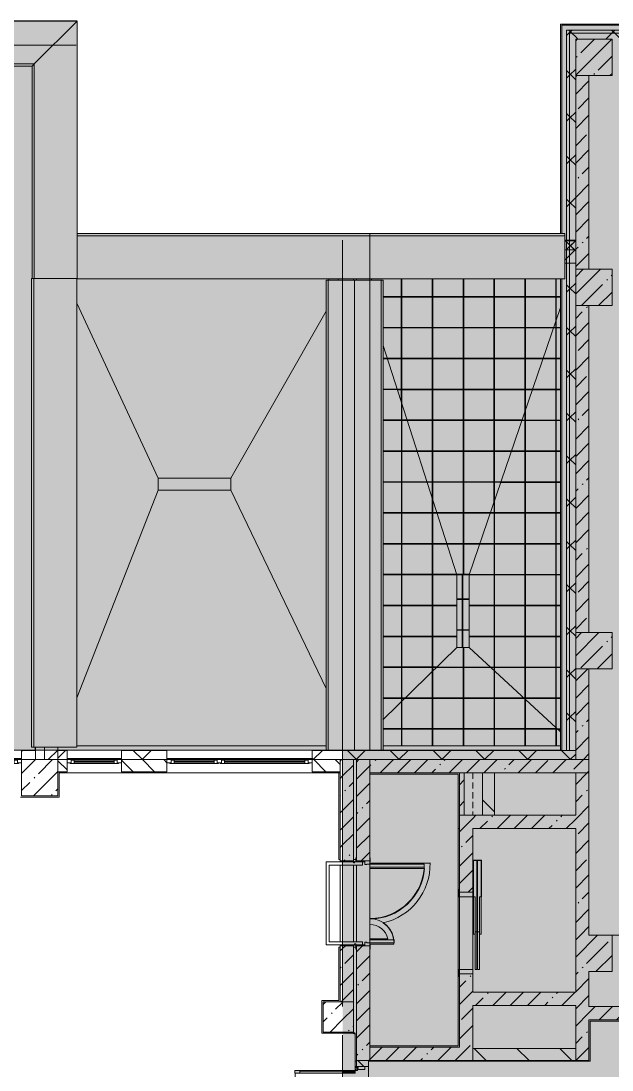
# Model space of a CAD drawing. Header units: millimetres. Extents: x 35378 to 237579, y -8553 to 29000.
# Drawn here: x 141395 to 151155, y 10073 to 27400 of the extents above; entities that cross this region are included whole.
import ezdxf

# ---------------------------------------------------------------- set-up
doc = ezdxf.new("R2010")
doc.units = ezdxf.units.MM
doc.linetypes.add('200_ШТРИХ__ш1_п0_6_', pattern=[160, 100, -60])
doc.linetypes.add('Осевая', pattern=[3175, 635, -476.25, 1587.5, -476.25])
for name, color, linetype, lineweight in [('A-DETL-2', 7, 'Continuous', 5), ('A-DETL-MBND', 7, '200_ШТРИХ__ш1_п0_6_', 9), ('A-GENM-2', 7, 'Continuous', 5), ('A-GLAZ-2', 7, 'Continuous', 5), ('A-ROOF-PATT', 7, 'Continuous', 5), ('A-WALL', 7, 'Continuous', 9), ('A-WALL-4', 7, 'Continuous', 5), ('I-WALL-3', 7, 'Continuous', 5), ('S-COLS-1', 7, 'Continuous', 5), ('Оси', 7, 'Continuous', 9), ('Оси-2', 7, 'Осевая', 9)]:
    doc.layers.add(name, color=color, linetype=linetype, lineweight=lineweight)
doc.layers.add('A-DETL-GENF-3', color=7, linetype='Continuous', lineweight=9, true_color=0xc0c0c0, transparency=0.4)
for name, color, linetype, lineweight, true_color in [('A-DETL-GENF-4', 7, 'Continuous', 5, 0xaaaaaa), ('A-DETL-GENF-5', 7, 'Continuous', 5, 0xb7b7b7), ('A-DETL-GENF-6', 7, 'Continuous', 5, 0xe2e2e2), ('A-DOOR-1', 7, 'Continuous', 5, 0xaaaaaa), ('A-DOOR-2', 7, 'Continuous', 5, 0xe2e2e2), ('A-DOOR-3', 7, 'Continuous', 5, 0xb7b7b7), ('A-DOOR-FRAM-1', 7, 'Continuous', 5, 0xe2e2e2), ('A-DOOR-FRAM-3', 7, 'Continuous', 5, 0xb7b7b7), ('A-FLOR-1', 7, 'Continuous', 5, 0xb7b7b7), ('A-FLOR-2', 7, 'Continuous', 5, 0xaaaaaa), ('A-GENM-3', 7, 'Continuous', 5, 0x737373), ('A-GENM-4', 7, 'Continuous', 5, 0xa1a1a1), ('A-GLAZ-CWMG-2', 7, 'Continuous', 5, 0x737373), ('A-ROOF-1', 7, 'Continuous', 5, 0x737373), ('A-WALL-5', 7, 'Continuous', 5, 0x737373), ('A-WALL-6', 7, 'Continuous', 9, 0x737373), ('I-WALL-2', 7, 'Continuous', 5, 0x737373), ('I-WALL-5', 7, 'Continuous', 5, 0xa1a1a1), ('S-COLS-2', 7, 'Continuous', 5, 0x737373)]:
    doc.layers.add(name, color=color, linetype=linetype, lineweight=lineweight, true_color=true_color)
pattern_1 = [(45, (108394.95, 0), (-353.5534, 353.5534), []), (135, (108394.95, 0), (-353.5534, -353.5534), [])]
pattern_2 = [(45, (108394.95, 0), (-285.123, 285.123), []), (45, (108680.07, 0), (-285.123, 285.123), [504.031, -100.806, 16.764, -84.042])]
pattern_3 = [(45, (-38240, -10950), (-285.123, 285.123), []), (45, (-37954.88, -10950), (-285.123, 285.123), [504.031, -100.806, 16.764, -84.042])]
pattern_4 = [(135, (108394.95, 0), (-353.5534, -353.5534), [])]

# ---------------------------------------------------------------- blocks, each defined once
blk = doc.blocks.new('парапет1 - парапет-18629556-3_5_2_птичка')
at = {"layer": 'A-GENM-2'}
blk.add_line((-2411, 27400), (33928, 27400), dxfattribs=at)
at = {"layer": 'A-GENM-3'}
for p, q in [((33926, 27398), (33219, 26691)), ((33928, 27398), (33928, 23147)), ((33219, 26691), (-1702, 26691)), ((33219, 26691), (33183, 26655)), ((33219, 23147), (33219, 26691)), ((-1665, 26654), (33182, 26654)), ((33182, 26654), (33182, 23147)), ((33928, 23147), (33920, 23147))]:
    blk.add_line(p, q, dxfattribs=at)
blk.add_open_spline([(33183, 26655), (33182, 26654), (33182, 26654), (33182, 26654), (33182, 26654)], degree=3, dxfattribs=at)
blk = doc.blocks.new('BSC_Колонна _Прямоугольная - 600х600-V73-3_5_2_птичка')
at = {"layer": 'S-COLS-1'}
h = blk.add_hatch(dxfattribs=at)
h.set_pattern_fill('FP_103', color=256, style=0, pattern_type=2)
h.set_pattern_definition([(45, (-42460, -26800), (-285.123, 285.123), []), (45, (-42174.88, -26800), (-285.123, 285.123), [504.031, -100.806, 16.764, -84.042])])
h.paths.add_polyline_path([(300, -300), (300, 300), (-300, 300), (-300, -300)])
at = {"layer": 'S-COLS-2'}
for p, q in [((300, 300), (-300, 300)), ((-300, 300), (-300, -300)), ((300, -300), (300, 300)), ((-300, -300), (300, -300))]:
    blk.add_line(p, q, dxfattribs=at)
blk = doc.blocks.new('BSC_Колонна _Прямоугольная - 600х600-V78-3_5_2_птичка')
at = {"layer": 'S-COLS-1'}
h = blk.add_hatch(dxfattribs=at)
h.set_pattern_fill('FP_109', color=256, style=0, pattern_type=2)
h.set_pattern_definition([(45, (-42460, -17000), (-285.123, 285.123), []), (45, (-42174.88, -17000), (-285.123, 285.123), [504.031, -100.806, 16.764, -84.042])])
h.paths.add_polyline_path([(300, -300), (300, 300), (-300, 300), (-300, -300)])
at = {"layer": 'S-COLS-2'}
for p, q in [((300, 300), (-300, 300)), ((-300, 300), (-300, -300)), ((300, -300), (300, 300)), ((-300, -300), (300, -300))]:
    blk.add_line(p, q, dxfattribs=at)
blk = doc.blocks.new('BSC_Колонна _Прямоугольная - 600х600-V79-3_5_2_птичка')
at = {"layer": 'S-COLS-1'}
h = blk.add_hatch(dxfattribs=at)
h.set_pattern_fill('FP_110', color=256, style=0, pattern_type=2)
h.set_pattern_definition([(45, (-42460, -23000), (-285.123, 285.123), []), (45, (-42174.88, -23000), (-285.123, 285.123), [504.031, -100.806, 16.764, -84.042])])
h.paths.add_polyline_path([(300, -300), (300, 300), (-300, 300), (-300, -300)])
at = {"layer": 'S-COLS-2'}
for p, q in [((300, 300), (-300, 300)), ((-300, 300), (-300, -300)), ((300, -300), (300, 300)), ((-300, -300), (300, -300))]:
    blk.add_line(p, q, dxfattribs=at)
blk = doc.blocks.new('BSC_Колонна _Прямоугольная - 600х600-V94-3_5_2_птичка')
at = {"layer": 'S-COLS-1'}
h = blk.add_hatch(dxfattribs=at)
h.set_pattern_fill('FP_122', color=256, style=0, pattern_type=2)
h.set_pattern_definition([(45, (-33310, -14900), (-285.123, 285.123), []), (45, (-33024.88, -14900), (-285.123, 285.123), [504.031, -100.806, 16.764, -84.042])])
h.paths.add_polyline_path([(-300, -300), (300, -300), (300, 300), (-300, 300), (-300, -207)])
for p, q in [((300, 300), (-300, 300)), ((-300, 300), (-300, -300)), ((300, -300), (300, 300)), ((-300, -300), (300, -300))]:
    blk.add_line(p, q, dxfattribs=at)
blk = doc.blocks.new('110_Дверь_СКБ_2Ст - Д-2 1450x2100h_Лестничная клетка EIS60-31576737-3_5_2_птичка')
at = {"layer": 'A-DOOR-2'}
for points in [[(-587.5, 505.3), (-587.5, 1010), (-637.5, 1010), (-637.5, 110), (-587.5, 110)], [(662.5, 510), (612.5, 510), (612.5, 110), (662.5, 110)], [(712.5, 30), (697.5, 30), (697.5, -110), (712.5, -110)]]:
    blk.add_hatch(color=256, dxfattribs=at).paths.add_polyline_path(points)
h = blk.add_hatch(color=256, dxfattribs=at)
h.paths.add_polyline_path([(712.5, 110), (662.5, 110), (662.5, 60), (652.5, 60), (652.5, 30), (712.5, 30)])
h.paths.add_polyline_path([(-627.5, 30), (-627.5, 60), (-637.5, 60), (-637.5, 110), (-687.5, 110), (-687.5, 30)])
at = {"layer": 'A-DOOR-FRAM-1'}
for points in [[(-672.5, 110), (-672.5, 118), (-742.5, 118), (-742.5, 110), (-698.4, 110)], [(-672.5, 30), (-687.5, 30), (-687.5, -110), (-672.5, -110)], [(767.5, 110), (767.5, 118), (697.5, 118), (697.5, 110)], [(-672.5, -110), (-742.5, -110), (-742.5, -118), (-672.5, -118)], [(767.5, -118), (767.5, -110), (697.5, -110), (697.5, -118)]]:
    blk.add_hatch(color=256, dxfattribs=at).paths.add_polyline_path(points)
at = {"layer": 'A-DOOR-3'}
for p, q in [((-637.5, 1010), (-637.5, 110)), ((-587.5, 1010), (-637.5, 1010)), ((-587.5, 110), (-587.5, 1010)), ((662.5, 510), (612.5, 510)), ((612.5, 510), (612.5, 110)), ((662.5, 110), (662.5, 510)), ((-637.5, 110), (-587.5, 110)), ((612.5, 110), (662.5, 110))]:
    blk.add_line(p, q, dxfattribs=at)
for centre, radius, start, end in [((-637.5, 110), 900, 0, 90), ((662.5, 110), 400, 90, 180)]:
    blk.add_arc(centre, radius, start, end, dxfattribs=at)
at = {"layer": 'A-DOOR-FRAM-3'}
for p, q in [((-672.5, 118), (-742.5, 118)), ((-742.5, 118), (-742.5, 110)), ((-742.5, 110), (-672.5, 110)), ((-637.5, 110), (-687.5, 110)), ((-687.5, 110), (-687.5, 30)), ((-687.5, 30), (-627.5, 30)), ((-672.5, 30), (-687.5, 30)), ((-687.5, 30), (-687.5, -110)), ((-672.5, 110), (-672.5, 118)), ((-672.5, -110), (-672.5, 30)), ((-637.5, 60), (-637.5, 110)), ((-627.5, 60), (-637.5, 60)), ((-627.5, 30), (-627.5, 60)), ((662.5, 60), (652.5, 60)), ((652.5, 60), (652.5, 30)), ((652.5, 30), (712.5, 30)), ((662.5, 110), (662.5, 60)), ((712.5, 110), (662.5, 110)), ((767.5, 118), (697.5, 118)), ((697.5, 118), (697.5, 110)), ((697.5, 110), (767.5, 110)), ((712.5, 30), (697.5, 30)), ((697.5, 30), (697.5, -110)), ((712.5, 30), (712.5, 110)), ((712.5, -110), (712.5, 30)), ((767.5, 110), (767.5, 118)), ((-672.5, -110), (-742.5, -110)), ((-742.5, -110), (-742.5, -118)), ((-742.5, -118), (-672.5, -118)), ((-687.5, -110), (-672.5, -110)), ((-672.5, -118), (-672.5, -110)), ((697.5, -110), (712.5, -110)), ((767.5, -110), (697.5, -110)), ((697.5, -110), (697.5, -118)), ((697.5, -118), (767.5, -118)), ((767.5, -118), (767.5, -110))]:
    blk.add_line(p, q, dxfattribs=at)
blk = doc.blocks.new('Gfhfgtnyfz rhsirf 1 - Gfhfgtnyfz rhsirf 3-21026214-3_5_2_птичка')
at = {"layer": 'A-GENM-3'}
for p, q in [((38057, 23120), (38057, 15358)), ((38057, 23120), (38058, 23120)), ((38058, 23120), (38090, 23120)), ((38090, 23120), (38330, 23120)), ((38090, 23120), (38090, 15358)), ((38780, 23120), (38966, 23120)), ((38966, 23120), (38998, 23120)), ((38966, 15358), (38966, 23120)), ((38998, 23120), (38999, 23120)), ((38999, 15358), (38999, 23120))]:
    blk.add_line(p, q, dxfattribs=at)
at = {"layer": 'A-GENM-4'}
for p, q in [((38330, 23120), (38528, 23120)), ((38528, 23120), (38780, 23120)), ((38528, 15358), (38528, 23120))]:
    blk.add_line(p, q, dxfattribs=at)
blk = doc.blocks.new('парапет6 - парапет-21094616-3_5_2_птичка')
at = {"layer": 'A-GENM-3'}
for p, q in [((33173, 23147), (33173, 15407)), ((33173, 23147), (33174, 23147)), ((33174, 23147), (33211, 23147)), ((33211, 23147), (33920, 23147)), ((33211, 23147), (33211, 15407)), ((33920, 15407), (33920, 23147)), ((33174, 15407), (33173, 15407)), ((33211, 15407), (33174, 15407)), ((33920, 15407), (33211, 15407))]:
    blk.add_line(p, q, dxfattribs=at)
blk = doc.blocks.new('120_Окно_СКБ_1Ст - 120_Окно_СКБ_1Ст 900х2500_h_-20664874-3_5_2_птичка')
at = {"layer": 'A-GLAZ-2'}
for p, q in [((-450, -127), (-450, -57)), ((-450, -57), (-380, -57)), ((450, -57), (-450, -57)), ((-380, -127), (-450, -127)), ((-450, -127), (-400, -127)), ((-380, -127), (-400, -127)), ((-400, -127), (-400, -137)), ((-400, -137), (400, -137)), ((400, -137), (-400, -137)), ((-380, -57), (-380, -127)), ((380, -87), (-380, -87)), ((-380, -87), (-380, -127)), ((-330, -137), (-330, -87)), ((-330, -107), (330, -107)), ((330, -117), (-330, -117)), ((330, -137), (330, -87)), ((380, -127), (380, -57)), ((380, -57), (450, -57)), ((380, -127), (380, -87)), ((450, -127), (380, -127)), ((400, -127), (380, -127)), ((400, -127), (450, -127)), ((400, -137), (400, -127)), ((450, -57), (450, -127))]:
    blk.add_line(p, q, dxfattribs=at)
blk = doc.blocks.new('120_Окно_СКБ_1Ст - 120_Окно_СКБ_1Ст_900х2500_h_-20705657-3_5_2_птичка')
at = {"layer": 'A-GLAZ-2'}
for p, q in [((-450, -127), (-450, -57)), ((-450, -57), (-380, -57)), ((450, -57), (-450, -57)), ((-380, -127), (-450, -127)), ((-450, -127), (-400, -127)), ((-380, -127), (-400, -127)), ((-400, -127), (-400, -137)), ((-400, -137), (400, -137)), ((400, -137), (-400, -137)), ((-380, -57), (-380, -127)), ((380, -87), (-380, -87)), ((-380, -87), (-380, -127)), ((-330, -137), (-330, -87)), ((-330, -107), (330, -107)), ((330, -117), (-330, -117)), ((330, -137), (330, -87)), ((380, -127), (380, -57)), ((380, -57), (450, -57)), ((380, -127), (380, -87)), ((450, -127), (380, -127)), ((400, -127), (380, -127)), ((400, -127), (450, -127)), ((400, -137), (400, -127)), ((450, -57), (450, -127))]:
    blk.add_line(p, q, dxfattribs=at)
blk = doc.blocks.new('120_Окно_СКБ_2Ст - 120_Окно_СКБ_2Ст 2400х2500 _мал створка слева_-22817474-3_5_2_птичка')
at = {"layer": 'A-GLAZ-2'}
for p, q in [((-1130, 127), (-1200, 127)), ((-1200, 127), (-1200, 57)), ((-1200, 127), (-1150, 127)), ((-1200, 57), (-1130, 57)), ((1200, 57), (-1200, 57)), ((-1150, 127), (-1150, 137)), ((-1150, 137), (320, 137)), ((320, 137), (-1150, 137)), ((-1130, 127), (-1150, 127)), ((-1130, 57), (-1130, 127)), ((-1130, 87), (-1130, 127)), ((300, 87), (-1130, 87)), ((-1080, 137), (-1080, 87)), ((250, 117), (-1080, 117)), ((-1080, 107), (250, 107)), ((250, 137), (250, 87)), ((370, 127), (300, 127)), ((300, 127), (300, 57)), ((300, 127), (300, 87)), ((320, 127), (300, 127)), ((300, 57), (370, 57)), ((320, 137), (320, 127)), ((320, 127), (350, 127)), ((350, 127), (350, 137)), ((350, 137), (1150, 137)), ((1150, 137), (350, 137)), ((370, 127), (350, 127)), ((370, 57), (370, 127)), ((370, 87), (370, 127)), ((1130, 87), (370, 87)), ((420, 137), (420, 87)), ((1080, 117), (420, 117)), ((420, 107), (1080, 107)), ((1080, 137), (1080, 87)), ((1200, 127), (1130, 127)), ((1130, 127), (1130, 57)), ((1130, 127), (1130, 87)), ((1150, 127), (1130, 127)), ((1130, 57), (1200, 57)), ((1150, 137), (1150, 127)), ((1150, 127), (1200, 127)), ((1200, 57), (1200, 127))]:
    blk.add_line(p, q, dxfattribs=at)
blk = doc.blocks.new('BSC_Колонна _Прямоугольная - 500х500-V178-3_5_2_птичка')
at = {"layer": 'S-COLS-1'}
h = blk.add_hatch(dxfattribs=at)
h.set_pattern_fill('FP_172', color=256, style=0, pattern_type=2)
h.set_pattern_definition(pattern_3)
h.paths.add_polyline_path([(-17, -250), (70, -250), (70, 250), (-250, 250), (-250, -250)])
h = blk.add_hatch(dxfattribs=at)
h.set_pattern_fill('FP_172', color=256, style=0, pattern_type=2)
h.set_pattern_definition(pattern_3)
h.paths.add_polyline_path([(250, -250), (250, 250), (70, 250), (70, -250)])
for p, q in [((70, 250), (-250, 250)), ((-250, 250), (-250, -250)), ((-250, -250), (70, -250))]:
    blk.add_line(p, q, dxfattribs=at)
at = {"layer": 'S-COLS-2'}
for p, q in [((250, 250), (70, 250)), ((250, -250), (250, 250)), ((70, -250), (250, -250))]:
    blk.add_line(p, q, dxfattribs=at)
blk = doc.blocks.new('парапет10 - парапет-22960140-3_5_2_птичка')
at = {"layer": 'A-GENM-2'}
blk.add_line((41910, 23888), (33928, 23888), dxfattribs=at)
at = {"layer": 'A-GENM-3'}
for p, q in [((33928, 23851), (38310, 23851)), ((38760, 23851), (41980, 23851)), ((41980, 23888), (41911, 23888)), ((41980, 23888), (41980, 23887)), ((41980, 23887), (41980, 23851)), ((41980, 23846), (41980, 23142)), ((38310, 23142), (33920, 23142)), ((41980, 23142), (38760, 23142))]:
    blk.add_line(p, q, dxfattribs=at)
at = {"layer": 'A-GENM-4'}
for p, q in [((38310, 23851), (38760, 23851)), ((38760, 23142), (38310, 23142))]:
    blk.add_line(p, q, dxfattribs=at)
blk = doc.blocks.new('DOR_Дверь лифта - 1350х2050h-V189-3_5_2_птичка')
at = {"layer": 'A-DOOR-3'}
for p, q in [((-600, 125), (-720, 125)), ((-720, 125), (-720, 110)), ((-720, 110), (-600, 110)), ((-675, 110), (-675, -110)), ((-600, 110), (-675, 110)), ((-600, 110), (-600, 125)), ((600, 110), (-600, 110)), ((-600, 110), (-600, -110)), ((720, 125), (600, 125)), ((600, 125), (600, 110)), ((600, -110), (600, 110)), ((675, 110), (600, 110)), ((600, 110), (720, 110)), ((675, -110), (675, 110)), ((720, 110), (720, 125)), ((-675, -110), (-600, -110)), ((-600, -110), (600, -110)), ((-600, -150), (-600, -180)), ((20, -150), (-600, -150)), ((-20, -120), (-20, -150)), ((600, -120), (-20, -120)), ((-20, -150), (600, -150)), ((20, -180), (20, -150)), ((600, -110), (675, -110)), ((600, -150), (600, -120)), ((-600, -180), (20, -180)), ((-600, -190), (-600, -220)), ((20, -190), (-600, -190)), ((-600, -220), (20, -220)), ((-20, -220), (-20, -250)), ((600, -220), (-20, -220)), ((-20, -250), (600, -250)), ((20, -220), (20, -190)), ((600, -250), (600, -220))]:
    blk.add_line(p, q, dxfattribs=at)
at = {"layer": 'A-DOOR-FRAM-3'}
for p, q in [((600, -117), (600, -120)), ((1203, -117), (600, -117)), ((600, -120), (1200, -120)), ((1200, -120), (1200, -180)), ((1203, -183), (1203, -117)), ((1200, -180), (20, -180)), ((20, -180), (20, -183)), ((20, -183), (1203, -183)), ((1203, -187), (20, -187)), ((20, -187), (20, -190)), ((20, -190), (1200, -190)), ((600, -250), (600, -253)), ((1200, -250), (600, -250)), ((600, -253), (1203, -253)), ((1200, -190), (1200, -250)), ((1203, -253), (1203, -187))]:
    blk.add_line(p, q, dxfattribs=at)
blk = doc.blocks.new('Дверь_Витражная_остекление_ - ДВН_ДАО_Главный вход_1800 в свету 5-32258809-3_5_2_птичка')
at = {"layer": 'A-DETL-GENF-6'}
for points in [[(-948, -56), (-948, -20), (-993, -20), (-993, -226), (-948, -226)], [(1043, -20), (998, -20), (998, -226), (1043, -226)], [(-948, -313), (-948, -226), (-993, -226), (-993, -1013), (-948, -1013)], [(1043, -313), (1043, -226), (998, -226), (998, -1013), (1043, -1013)]]:
    blk.add_hatch(color=256, dxfattribs=at).paths.add_polyline_path(points)
at = {"layer": 'A-DETL-GENF-4'}
for p, q in [((-993, -1013), (-993, -226)), ((-993, -226), (-993, -1013)), ((-983, -933), (-983, -226)), ((-948, -1013), (-948, -226)), ((-948, -1013), (-948, -226)), ((989, -933), (989, -226)), ((998, -1013), (998, -226)), ((998, -226), (998, -1013)), ((1033, -933), (1033, -226)), ((1043, -1013), (1043, -226)), ((1043, -1013), (1043, -226)), ((-993, -933), (-948, -933)), ((-993, -1013), (-948, -1013)), ((-993, -1013), (-948, -1013)), ((1043, -933), (998, -933)), ((1043, -1013), (998, -1013)), ((998, -1013), (1043, -1013))]:
    blk.add_line(p, q, dxfattribs=at)
at = {"layer": 'A-DETL-GENF-5'}
for p, q in [((-948, -20), (-993, -20)), ((-993, -226), (-993, -20)), ((-948, -20), (-993, -20)), ((-993, -20), (-993, -226)), ((-993, -100), (-948, -100)), ((-983, -226), (-983, -100)), ((-948, -226), (-948, -20)), ((-948, -226), (-948, -20)), ((989, -226), (989, -100)), ((998, -226), (998, -20)), ((998, -20), (998, -226)), ((1043, -100), (998, -100)), ((1033, -226), (1033, -100)), ((1043, -226), (1043, -20)), ((1043, -226), (1043, -20))]:
    blk.add_line(p, q, dxfattribs=at)
at = {"layer": 'A-DOOR-1'}
for p, q in [((-993, -1013), (-993, -226)), ((993, -1013), (993, -226))]:
    blk.add_line(p, q, dxfattribs=at)
for centre, start, end in [((993, -20), 208.9884, 212.16), ((993, -20), 218.4779, 270), ((-993, -20), 270, 285.599)]:
    blk.add_arc(centre, 993, start, end, dxfattribs=at)
at = {"layer": 'A-DOOR-3'}
for p, q in [((-1043, 20), (-993, 20)), ((-1043, -20), (-1043, 20)), ((-993, 20), (-993, -20)), ((993, 20), (1043, 20)), ((993, -20), (993, 20)), ((1043, 20), (1043, -20)), ((-993, -20), (-1043, -20)), ((-993, -226), (-993, -20)), ((993, -226), (993, -20)), ((1043, -20), (993, -20))]:
    blk.add_line(p, q, dxfattribs=at)
blk = doc.blocks.new('Прямоугольный импост - Импост структурный с накладкой - 160мм Темный-32469899-3_5_2_птичка')
at = {"layer": 'A-GLAZ-CWMG-2'}
for p, q in [((0, 17), (-50, 17)), ((-50, 17), (-50, 0)), ((-50, 0), (-40, 0)), ((-40, 0), (-40, -40)), ((-10, -40), (-10, 0)), ((-10, 0), (0, 0)), ((0, 0), (0, 17)), ((-40, -40), (-50, -40)), ((-50, -40), (-50, -140)), ((-50, -140), (0, -140)), ((0, -40), (-10, -40)), ((0, -140), (0, -40))]:
    blk.add_line(p, q, dxfattribs=at)

msp = doc.modelspace()

# ---------------------------------------------------------------- hatches: boundary and pattern name
at = {"layer": 'A-DETL-GENF-3'}
for points in [[(107466.3, 14774.9), (108126.9, 14774.9), (108126.9, 15358), (147154.9, 15358), (147154.9, 23888.3), (142323, 23888.3), (142323, 27398.1), (105985.9, 27398.1), (105985.9, 14774.9), (107000.2, 14774.9)], [(179244.5, -251.7), (184244.9, -251.7), (184244.9, 3288.3), (192964.9, 3288.3), (192964.9, 27348.3), (150304.9, 27348.3), (150304.9, 23888.3), (146705.1, 23888.3), (146705.1, -251.7), (178312.4, -251.7)]]:
    msp.add_hatch(color=256, dxfattribs=at).paths.add_polyline_path(points)
at = {"layer": 'A-ROOF-PATT'}
h = msp.add_hatch(dxfattribs=at)
h.set_pattern_fill('FP_181', color=256, style=0, pattern_type=2)
h.set_pattern_definition([(0, (108410, -96.4), (0, 509.904), []), (0, (108410, -106.4), (0, 509.904), []), (90, (108415, -101.4), (-510, 3e-14), []), (90, (108405, -101.4), (-510, 3e-14), [])])
h.paths.add_polyline_path([(148594.9, 18250), (148794.9, 18250), (150304.9, 22668.2), (150304.9, 23141.9), (147184.9, 23141.9), (147184.9, 23120.1), (147373.6, 23120.1), (147373.6, 22038.8), (148482.4, 18599)])
h = msp.add_hatch(dxfattribs=at)
h.set_pattern_fill('FP_178', color=256, style=0, pattern_type=2)
h.set_pattern_definition([(270, (108481.55, -106.3), (509.179, 3e-14), []), (270, (108471.56, -106.3), (509.179, 3e-14), []), (0, (108476.55, -111.3), (0, 510), []), (0, (108476.55, -101.3), (0, 510), [])])
h.paths.add_polyline_path([(150304.9, 15660.1), (150304.9, 22668.2), (148794.9, 18250), (148794.9, 17050), (150098.9, 15849.8)])
h = msp.add_hatch(dxfattribs=at)
h.set_pattern_fill('FP_179', color=256, style=0, pattern_type=2)
h.set_pattern_definition([(90, (108476.97, -1125), (-509.077, 3e-14), []), (90, (108486.95, -1125), (-509.077, 3e-14), []), (180, (108481.96, -1120), (-6e-14, -510), []), (180, (108481.96, -1130), (-6e-14, -510), [])])
h.paths.add_polyline_path([(147373.6, 15858.1), (148594.9, 17050), (148594.9, 18250), (147373.6, 22038.8), (147373.6, 17006.7)])
h = msp.add_hatch(dxfattribs=at)
h.set_pattern_fill('FP_182', color=256, style=0, pattern_type=2)
h.set_pattern_definition([(0, (108394.95, 5), (0, 510), []), (0, (108394.95, -5), (0, 510), []), (90, (108399.95, 0), (-510, 3e-14), []), (90, (108389.95, 0), (-510, 3e-14), [])])
h.paths.add_polyline_path([(148794.9, 17050), (148794.9, 18250), (148594.9, 18250), (148594.9, 17050)])
h = msp.add_hatch(dxfattribs=at)
h.set_pattern_fill('FP_180', color=256, style=0, pattern_type=2)
h.set_pattern_definition([(180, (108410.9, -79.3), (-6e-14, -509.031), []), (180, (108410.9, -69.3), (-6e-14, -509.031), []), (270, (108405.9, -74.3), (510, 3e-14), []), (270, (108415.9, -74.3), (510, 3e-14), [])])
h.paths.add_polyline_path([(150304.9, 15430), (150304.9, 15660.1), (148794.9, 17050), (148594.9, 17050), (147373.6, 15858.1), (147373.6, 15430), (149043.6, 15430)])
at = {"layer": 'A-WALL-4'}
h = msp.add_hatch(dxfattribs=at)
h.set_pattern_fill('FP_98', color=256, style=0, pattern_type=2)
h.set_pattern_definition(pattern_1)
h.paths.add_polyline_path([(150404.9, 15350), (150454.9, 15350), (150454.9, 27250), (150404.9, 27250), (150404.9, 15358)])
h = msp.add_hatch(dxfattribs=at)
h.set_pattern_fill('FP_98', color=256, style=0, pattern_type=2)
h.set_pattern_definition(pattern_1)
h.paths.add_polyline_path([(192911.2, 27200), (192964.9, 27200), (192964.9, 27250), (188744.9, 27250), (188744.9, 27200), (192761.2, 27200)])
h.paths.add_polyline_path([(184744.9, 27200), (185644.9, 27200), (185644.9, 27250), (184744.9, 27250)])
h.paths.add_polyline_path([(178004.9, 27200), (179204.9, 27200), (179204.9, 27250), (178004.9, 27250)])
h.paths.add_polyline_path([(182644.9, 27200), (182644.9, 27250), (181304.9, 27250), (181304.9, 27200), (182041.1, 27200)])
h.paths.add_polyline_path([(171254.9, 27200), (175504.9, 27200), (175504.9, 27250), (171254.9, 27250)])
h.paths.add_polyline_path([(170354.9, 27200), (170354.9, 27250), (168254.9, 27250), (168254.9, 27200), (169922.7, 27200)])
h.paths.add_polyline_path([(167126.1, 27200), (167354.9, 27200), (167354.9, 27250), (166254.9, 27250), (166254.9, 27200)])
h.paths.add_polyline_path([(162465.2, 27200), (163154.9, 27200), (163154.9, 27250), (161654.9, 27250), (161654.9, 27200)])
h.paths.add_polyline_path([(150454.9, 27200), (152954.9, 27200), (152954.9, 27250), (150454.9, 27250)])
h.paths.add_polyline_path([(157155.2, 27200), (157155.2, 27250), (156054.9, 27250), (156054.9, 27200), (156872.1, 27200)])
h.paths.add_polyline_path([(158055.2, 27200), (159154.9, 27200), (159154.9, 27250), (158055.2, 27250)])
h = msp.add_hatch(dxfattribs=at)
h.set_pattern_fill('FP_98', color=256, style=0, pattern_type=2)
h.set_pattern_definition(pattern_1)
h.paths.add_polyline_path([(150554.9, 15350), (150554.9, 27200), (150454.9, 27200), (150454.9, 15350)])
h = msp.add_hatch(dxfattribs=at)
h.set_pattern_fill('FP_98', color=256, style=0, pattern_type=2)
h.set_pattern_definition(pattern_1)
h.paths.add_polyline_path([(192874.9, 27100), (192964.9, 27100), (192964.9, 27200), (188744.9, 27200), (188744.9, 27100), (192761.2, 27100)])
h.paths.add_polyline_path([(184837.7, 27100), (185644.9, 27100), (185644.9, 27200), (184744.9, 27200), (184744.9, 27100)])
h.paths.add_polyline_path([(182041.1, 27100), (182644.9, 27100), (182644.9, 27200), (181304.9, 27200), (181304.9, 27100)])
h.paths.add_polyline_path([(179204.9, 27100), (179204.9, 27200), (178004.9, 27200), (178004.9, 27100), (178312.4, 27100)])
h.paths.add_polyline_path([(171254.9, 27100), (175504.9, 27100), (175504.9, 27200), (171254.9, 27200)])
h.paths.add_polyline_path([(167126.1, 27100), (167354.9, 27100), (167354.9, 27200), (166254.9, 27200), (166254.9, 27100)])
h.paths.add_polyline_path([(168254.9, 27100), (170354.9, 27100), (170354.9, 27200), (168254.9, 27200)])
h.paths.add_polyline_path([(162465.2, 27100), (163154.9, 27100), (163154.9, 27200), (161654.9, 27200), (161654.9, 27100)])
h.paths.add_polyline_path([(158736.5, 27100), (159154.9, 27100), (159154.9, 27200), (158055.2, 27200), (158055.2, 27100)])
h.paths.add_polyline_path([(152954.9, 27100), (152954.9, 27200), (150554.9, 27200), (150554.9, 27100), (152211.2, 27100)])
h.paths.add_polyline_path([(156872.1, 27100), (157155.2, 27100), (157155.2, 27200), (156054.9, 27200), (156054.9, 27100)])
h = msp.add_hatch(dxfattribs=at)
h.set_pattern_fill('FP_98', color=256, style=0, pattern_type=2)
h.set_pattern_definition(pattern_1)
h.paths.add_polyline_path([(150554.9, 23620), (150554.9, 23770), (150374.9, 23770), (150374.9, 23620)])
h = msp.add_hatch(dxfattribs=at)
h.set_pattern_fill('FP_98', color=256, style=0, pattern_type=2)
h.set_pattern_definition(pattern_1)
h.paths.add_polyline_path([(137296.2, 15200), (140504.9, 15200), (140504.9, 15350), (138411.9, 15349), (138411.9, 15288), (138404.9, 15285), (137631.9, 15288), (137631.9, 15350), (134005.2, 15349), (134005.2, 15288), (133998.2, 15285), (132825.2, 15288), (132825.2, 15350), (128184.9, 15349), (128184.9, 15288), (128177.9, 15285), (127404.9, 15288), (127404.9, 15350), (123177.9, 15349), (123177.9, 15288), (123170.9, 15285), (122997.9, 15288), (122997.7, 15350), (121254.9, 15350), (121254.9, 15200), (135431.9, 15200)])
h.paths.add_polyline_path([(146705.1, 15200), (146705.1, 15350), (146204.9, 15350), (146204.9, 15200), (146618.1, 15200)])
h.paths.add_polyline_path([(143054.9, 15200), (143804.9, 15200), (143804.9, 15350), (143054.9, 15350)])
h.paths.add_polyline_path([(142004.9, 15200), (142154.9, 15200), (142154.9, 15350), (142004.9, 15350), (142004.9, 15271.3)])
h.paths.add_polyline_path([(114923.8, 15200), (115154.9, 15200), (115154.9, 15350), (108434.9, 15350), (108434.9, 15293), (108284.9, 15293), (108284.9, 15200), (114554.9, 15200)])
h.paths.add_polyline_path([(118154.9, 15200), (118154.9, 15350), (117554.9, 15350), (117554.9, 15200), (117720.3, 15200)])
h.paths.add_polyline_path([(116654.9, 15200), (116654.9, 15350), (116054.9, 15350), (116054.9, 15200)])
h.paths.add_polyline_path([(141634.9, 15200), (141629.9, 15350), (141404.9, 15350), (141404.9, 15200)])
h = msp.add_hatch(dxfattribs=at)
h.set_pattern_fill('FP_98', color=256, style=0, pattern_type=2)
h.set_pattern_definition(pattern_1)
h.paths.add_polyline_path([(150346.8, 15200), (150554.9, 15200), (150554.9, 15350), (146705.1, 15350), (146705.1, 15200), (150304.9, 15200)])
h = msp.add_hatch(dxfattribs=at)
h.set_pattern_fill('FP_96', color=256, style=0, pattern_type=2)
h.set_pattern_definition([(135, (108394.95, 0), (-176.7767, -176.7767), [])])
h.paths.add_polyline_path([(143804.9, 15000), (143804.9, 15200), (143054.9, 15200), (143054.9, 15000)])
h.paths.add_polyline_path([(142004.9, 15000), (142154.9, 15000), (142154.9, 15200), (142004.9, 15200)])
h.paths.add_polyline_path([(146618.1, 15000), (146664.9, 15000), (146664.9, 15200), (146204.9, 15200), (146204.9, 15000)])
at = {"layer": 'I-WALL-3'}
h = msp.add_hatch(dxfattribs=at)
h.set_pattern_fill('FP_94', color=256, style=0, pattern_type=2)
h.set_pattern_definition(pattern_2)
h.paths.add_polyline_path([(150554.9, 15200), (150774.9, 15200), (150774.9, 16700), (150554.9, 16700), (150554.9, 15849.8)])
h.paths.add_polyline_path([(150554.9, 17300), (150774.9, 17300), (150774.9, 22700), (150554.9, 22700), (150554.9, 20477.5)])
h.paths.add_polyline_path([(150774.9, 23300), (150774.9, 26500), (150554.9, 26500), (150557.6, 23300)])
h = msp.add_hatch(dxfattribs=at)
h.set_pattern_fill('FP_94', color=256, style=0, pattern_type=2)
h.set_pattern_definition(pattern_2)
h.paths.add_polyline_path([(150374.9, 23400), (150554.9, 23400), (150554.9, 23620), (150374.9, 23620)])
h = msp.add_hatch(dxfattribs=at)
h.set_pattern_fill('FP_98', color=256, style=0, pattern_type=2)
h.set_pattern_definition(pattern_1)
h.paths.add_polyline_path([(141784.9, 15358), (141784.9, 15407.3), (141634.9, 15407.3), (141634.9, 15358)])
h = msp.add_hatch(dxfattribs=at)
h.set_pattern_fill('FP_98', color=256, style=0, pattern_type=2)
h.set_pattern_definition(pattern_1)
h.paths.add_polyline_path([(141634.9, 15200), (141784.9, 15200), (141784.9, 15358), (141634.9, 15358), (141634.9, 15271.3)])
h = msp.add_hatch(dxfattribs=at)
h.set_pattern_fill('FP_94', color=256, style=0, pattern_type=2)
h.set_pattern_definition(pattern_2)
h.paths.add_polyline_path([(141957.1, 15358), (142004.9, 15358), (142004.9, 15407.3), (141784.9, 15407.3), (141784.9, 15358)])
h = msp.add_hatch(dxfattribs=at)
h.set_pattern_fill('FP_94', color=256, style=0, pattern_type=2)
h.set_pattern_definition(pattern_2)
h.paths.add_polyline_path([(141957.1, 15200), (142004.9, 15200), (142004.9, 15358), (141784.9, 15358), (141784.9, 15200)])
h = msp.add_hatch(dxfattribs=at)
h.set_pattern_fill('FP_94', color=256, style=0, pattern_type=2)
h.set_pattern_definition(pattern_2)
h.paths.add_polyline_path([(146705.1, 11200), (146705.1, 12125), (146664.9, 12125), (146664.9, 11200)])
h.paths.add_polyline_path([(146664.9, 13525), (146705.1, 13525), (146705.1, 15200), (146664.9, 15200), (146664.9, 13535.9)])
h = msp.add_hatch(dxfattribs=at)
h.set_pattern_fill('FP_94', color=256, style=0, pattern_type=2)
h.set_pattern_definition(pattern_2)
h.paths.add_polyline_path([(146884.9, 11200), (146884.9, 12125), (146705.1, 12125), (146705.1, 11200)])
h.paths.add_polyline_path([(146884.9, 13525), (146884.9, 15200), (146705.1, 15200), (146705.1, 13525)])
h = msp.add_hatch(dxfattribs=at)
h.set_pattern_fill('FP_94', color=256, style=0, pattern_type=2)
h.set_pattern_definition(pattern_2)
h.paths.add_polyline_path([(147084.2, 10230), (147154.9, 10230), (147154.9, 12125), (146934.9, 12125), (146934.9, 10230)])
h.paths.add_polyline_path([(147104.9, 13525), (147154.9, 13525), (147154.9, 15200), (146934.9, 15200), (146934.9, 13525), (147074.9, 13525)])
h = msp.add_hatch(dxfattribs=at)
h.set_pattern_fill('FP_94', color=256, style=0, pattern_type=2)
h.set_pattern_definition(pattern_2)
h.paths.add_polyline_path([(149014.9, 14980), (150774.9, 14980), (150774.9, 15200), (147154.9, 15200), (147154.9, 14980), (148976.5, 14980)])
h = msp.add_hatch(dxfattribs=at)
h.set_pattern_fill('FP_99', color=256, style=0, pattern_type=2)
h.set_pattern_definition([(45, (108394.95, 0), (-176.7767, 176.7767), [])])
h.paths.add_polyline_path([(148714.9, 14280), (148714.9, 14980), (148634.9, 14980), (148634.9, 14280)])
h = msp.add_hatch(dxfattribs=at)
h.set_pattern_fill('FP_97', color=256, style=0, pattern_type=2)
h.set_pattern_definition(pattern_4)
h.paths.add_polyline_path([(149214.9, 14280), (149214.9, 14980), (149014.9, 14980), (149014.9, 14280)])
h = msp.add_hatch(dxfattribs=at)
h.set_pattern_fill('FP_94', color=256, style=0, pattern_type=2)
h.set_pattern_definition(pattern_2)
h.paths.add_polyline_path([(150774.9, 10230), (150774.9, 11700), (150554.9, 11700), (150554.9, 10230)])
h.paths.add_polyline_path([(150774.9, 12300), (150774.9, 14980), (150554.9, 14980), (150554.9, 12300)])
h = msp.add_hatch(dxfattribs=at)
h.set_pattern_fill('FP_94', color=256, style=0, pattern_type=2)
h.set_pattern_definition(pattern_2)
h.paths.add_polyline_path([(148854.9, 10230), (148854.9, 11660), (148634.9, 11660), (148634.9, 10230)])
h.paths.add_polyline_path([(148682.7, 13010), (148854.9, 13010), (148854.9, 14280), (148634.9, 14280), (148634.9, 13010)])
h = msp.add_hatch(dxfattribs=at)
h.set_pattern_fill('FP_94', color=256, style=0, pattern_type=2)
h.set_pattern_definition(pattern_2)
h.paths.add_polyline_path([(150554.9, 14060), (150554.9, 14280), (148854.9, 14280), (148854.9, 14060), (150346.8, 14060)])
h = msp.add_hatch(dxfattribs=at)
h.set_pattern_fill('FP_94', color=256, style=0, pattern_type=2)
h.set_pattern_definition(pattern_2)
h.paths.add_polyline_path([(150554.9, 11140), (150554.9, 11360), (148854.9, 11360), (148854.9, 11140), (150346.8, 11140)])
h = msp.add_hatch(dxfattribs=at)
h.set_pattern_fill('FP_94', color=256, style=0, pattern_type=2)
h.set_pattern_definition(pattern_2)
h.paths.add_polyline_path([(153154.9, 10900), (153154.9, 11120), (150774.9, 11120), (150774.9, 10900)])
h = msp.add_hatch(dxfattribs=at)
h.set_pattern_fill('FP_94', color=256, style=0, pattern_type=2)
h.set_pattern_definition(pattern_2)
h.paths.add_polyline_path([(148634.9, 10230), (148634.9, 10450), (147154.9, 10450), (147154.9, 10230), (148482.4, 10230)])
h = msp.add_hatch(dxfattribs=at)
h.set_pattern_fill('FP_97', color=256, style=0, pattern_type=2)
h.set_pattern_definition(pattern_4)
h.paths.add_polyline_path([(150554.9, 10230), (150554.9, 10430), (148854.9, 10430), (148854.9, 10230), (150346.8, 10230)])
h = msp.add_hatch(dxfattribs=at)
h.set_pattern_fill('FP_97', color=256, style=0, pattern_type=2)
h.set_pattern_definition(pattern_4)
h.paths.add_polyline_path([(146934.9, 7900), (147134.9, 7900), (147134.9, 8000), (146934.9, 8000)])
h.paths.add_polyline_path([(146934.9, 10130), (147134.9, 10130), (147134.9, 10230), (146934.9, 10230)])
at = {"layer": 'S-COLS-1'}
h = msp.add_hatch(dxfattribs=at)
h.set_pattern_fill('FP_94', color=256, style=0, pattern_type=2)
h.set_pattern_definition(pattern_2)
h.paths.add_polyline_path([(150774.9, 11700), (151154.9, 11700), (151154.9, 12300), (150554.9, 12300), (150554.9, 11700)])

# ---------------------------------------------------------------- linework, layer by layer
at = {"layer": 'A-DETL-2'}
for p, q in [((142323, 27398.1), (105985.9, 27398.1)), ((142323, 23888.3), (142323, 27398.1)), ((146705.1, 23888.3), (142323, 23888.3)), ((147154.9, 23888.3), (146705.1, 23888.3)), ((147154.9, 15358), (147154.9, 23888.3)), ((108126.9, 15358), (146705.1, 15358)), ((146705.1, 15358), (147154.9, 15358))]:
    msp.add_line(p, q, dxfattribs=at)
at = {"layer": 'A-DETL-MBND'}
msp.add_line((148854.9, 14980), (148854.9, 14280), dxfattribs=at)
at = {"layer": 'A-FLOR-1'}
for p, q in [((142314.6, 22736.6), (143661.9, 19850)), ((144861.9, 19850), (146432.3, 22605.7)), ((143661.9, 19850), (144861.9, 19850)), ((143661.9, 19650), (143661.9, 19850)), ((144861.9, 19650), (144861.9, 19850)), ((142314.6, 16218.6), (143661.9, 19650)), ((144861.9, 19650), (143661.9, 19650)), ((146432.4, 16374), (144861.9, 19650)), ((146433.1, 15430), (142314.6, 15430)), ((148614.9, 14960), (147154.9, 14960)), ((148614.9, 10470), (148614.9, 14960)), ((148634.9, 14060), (148614.9, 14060)), ((146926.9, 13550), (146884.9, 13550)), ((146486.4, 13458.5), (147036.4, 13458.5)), ((147036.4, 13508.5), (146904.4, 13508.5)), ((147036.4, 13458.5), (147036.4, 13508.5)), ((148151.2, 13491.9), (147156.4, 13491.9)), ((147156.4, 13491.9), (147156.4, 13475)), ((147156.4, 13425), (147156.4, 13401.9)), ((147156.4, 13401.9), (148058.6, 13401.9)), ((147156.4, 12567), (147156.4, 12477)), ((147036.4, 12188.5), (146486.4, 12188.5)), ((147036.4, 12140), (147036.4, 12188.5)), ((147453.5, 12240.8), (147156.4, 12240.8)), ((147156.4, 12240.8), (147156.4, 12225)), ((147156.4, 12175), (147156.4, 12150.8)), ((147156.4, 12150.8), (147550.8, 12150.8)), ((156554.9, 12300), (151154.9, 12300)), ((146884.9, 12100), (146926.9, 12100)), ((164192.8, 10880), (150794.9, 10880)), ((150794.9, 10880), (150794.9, 10220)), ((146914.9, 10129.4), (146914.9, 10680)), ((147154.9, 10470), (148614.9, 10470)), ((146934.9, 10220), (146914.4, 10220)), ((146914.4, 10220), (146914.4, 10129.7)), ((150794.9, 10220), (147134.9, 10220))]:
    msp.add_line(p, q, dxfattribs=at)
for centre, radius, start, end in [((147156.4, 13472), 905, 270, 355.56313), ((147156.4, 13472), 995, 282.67054, 1.1511), ((147156.4, 12172), 305, 13.0427, 90), ((147156.4, 12172), 395, 7.73102, 56.45952), ((147156.4, 12172), 395, 356.92799, 0.44718)]:
    msp.add_arc(centre, radius, start, end, dxfattribs=at)
at = {"layer": 'A-FLOR-2'}
for p, q in [((142024.9, 14980), (142024.9, 14580)), ((146644.9, 13550), (146644.9, 14980)), ((142024.9, 14580), (141384.9, 14580)), ((146664.9, 13550), (146644.9, 13550)), ((146884.4, 13508.5), (146436.4, 13508.5)), ((146436.4, 13508.5), (146436.4, 12138.5)), ((146486.4, 12188.5), (146486.4, 13458.5)), ((146436.4, 12138.5), (146904.4, 12138.5)), ((146644.9, 11220), (146644.9, 12100)), ((146644.9, 12100), (146664.9, 12100)), ((146364.9, 10680), (146364.9, 11220)), ((146364.9, 11220), (146644.9, 11220)), ((146889.4, 10680), (146364.9, 10680))]:
    msp.add_line(p, q, dxfattribs=at)
at = {"layer": 'A-ROOF-1'}
for p, q in [((150304.9, 22668.2), (148794.9, 18250)), ((148594.9, 18250), (147373.3, 22039.9)), ((148594.9, 17050), (148594.9, 18250)), ((148594.9, 18250), (148794.9, 18250)), ((148794.9, 18250), (148794.9, 17050)), ((147372.6, 15857.1), (148594.9, 17050)), ((148794.9, 17050), (148594.9, 17050)), ((148794.9, 17050), (150305.5, 15659.6)), ((150305.1, 15430), (147372.6, 15430))]:
    msp.add_line(p, q, dxfattribs=at)
at = {"layer": 'A-WALL'}
for p, q in [((141627.9, 15353), (141404.9, 15353)), ((141634.9, 15350), (141404.9, 15350)), ((141627.9, 15358), (141627.9, 15350)), ((141634.9, 15407.3), (141634.9, 15200)), ((141784.9, 15407.3), (141784.9, 15200)), ((142004.9, 15358), (142004.9, 15200)), ((142154.9, 15353), (142004.9, 15353)), ((142154.9, 15350), (142004.9, 15350)), ((143804.9, 15353), (143054.9, 15353)), ((143804.9, 15350), (143054.9, 15350)), ((142154.9, 15200), (142004.9, 15200)), ((143804.9, 15200), (143054.9, 15200)), ((146664.9, 15200), (146204.9, 15200))]:
    msp.add_line(p, q, dxfattribs=at)
at = {"layer": 'A-WALL-4'}
for p, q in [((184744.9, 27350), (150304.9, 27350)), ((141404.9, 15358), (141404.9, 15200)), ((142154.9, 15000), (142154.9, 15358)), ((143054.9, 15358), (143054.9, 15000)), ((143804.9, 15000), (143804.9, 15358)), ((146204.9, 15358), (146204.9, 15000)), ((139004.9, 15200), (141404.9, 15200)), ((143804.9, 15200), (142004.9, 15200)), ((146664.9, 15000), (146664.9, 15200)), ((142004.9, 15000), (142154.9, 15000)), ((143054.9, 15000), (143804.9, 15000)), ((146204.9, 15000), (146664.9, 15000))]:
    msp.add_line(p, q, dxfattribs=at)
at = {"layer": 'A-WALL-5'}
for p, q in [((150304.9, 27348.3), (150304.9, 23888.3)), ((150554.9, 23400), (150554.9, 26500)), ((150554.9, 23778), (150374.9, 23778)), ((150554.9, 23620), (150554.9, 23778)), ((150554.9, 23620), (150554.9, 23620)), ((150304.9, 23141.9), (150304.9, 15358)), ((150554.9, 15200), (150554.9, 16700)), ((141627.9, 15358), (138481.9, 15358)), ((150304.9, 15358), (142004.9, 15358)), ((146204.9, 15200), (150554.9, 15200)), ((146904.4, 13514), (146884.4, 13514)), ((146884.4, 13514), (146884.4, 13494)), ((146884.4, 13494), (146904.4, 13494)), ((146904.4, 13494), (146904.4, 13514)), ((146924.4, 12156), (146904.4, 12156)), ((146904.4, 12156), (146904.4, 12136)), ((146904.4, 12136), (146924.4, 12136)), ((146924.4, 12136), (146924.4, 12156)), ((146889.4, 10689), (146889.4, 10669)), ((146909.4, 10689), (146889.4, 10689)), ((146889.4, 10669), (146909.4, 10669)), ((146909.4, 10669), (146909.4, 10689))]:
    msp.add_line(p, q, dxfattribs=at)
at = {"layer": 'A-WALL-6'}
for p, q in [((150324.9, 27330), (150324.9, 23889.9)), ((152954.9, 27330), (150324.9, 27330)), ((150404.9, 27250), (150404.9, 15350)), ((152954.9, 27250), (150404.9, 27250)), ((150454.9, 27200), (150454.9, 15350)), ((152954.9, 27200), (150454.9, 27200)), ((150554.9, 23773), (150374.9, 23773)), ((150554.9, 23770), (150374.9, 23770)), ((150324.9, 23141.9), (150324.9, 15350)), ((141629.9, 15350), (141629.9, 15407.3)), ((150324.9, 15353), (146204.9, 15353)), ((150554.9, 15350), (146204.9, 15350)), ((150304.9, 15358), (150324.9, 15358)), ((148714.9, 14980), (148634.9, 14980)), ((149214.9, 14980), (149014.9, 14980)), ((149014.9, 14280), (149214.9, 14280)), ((147154.9, 10230), (147154.9, 10450)), ((148854.9, 10430), (148854.9, 10230)), ((150554.9, 10230), (150554.9, 10430)), ((147134.9, 10230), (146934.9, 10230))]:
    msp.add_line(p, q, dxfattribs=at)
at = {"layer": 'I-WALL-2'}
for p, q in [((150774.9, 23300), (150774.9, 26500)), ((150554.9, 23620), (150374.9, 23620)), ((150374.9, 23400), (150554.9, 23400)), ((150554.9, 23400), (150554.9, 23300)), ((146477.9, 23120.1), (146477.9, 23141.9)), ((146634.9, 23141.9), (146634.9, 23120.1)), ((147184.9, 23141.9), (147184.9, 23120.1)), ((150554.9, 22700), (150554.9, 17300)), ((150774.9, 17300), (150774.9, 22700)), ((150774.9, 15200), (150774.9, 16700)), ((141627.9, 15407.3), (141627.9, 15358)), ((142004.9, 15358), (142004.9, 15407.3)), ((146884.9, 13513.5), (146884.9, 15200)), ((146934.9, 15200), (146934.9, 13580)), ((150774.9, 15200), (147154.9, 15200)), ((147154.9, 13580), (147154.9, 15200)), ((150774.9, 14980), (150774.9, 15200)), ((147154.9, 14980), (148634.9, 14980)), ((148634.9, 14980), (148634.9, 13010)), ((148714.9, 14980), (149014.9, 14980)), ((148714.9, 14280), (148714.9, 14980)), ((149014.9, 14980), (149014.9, 14280)), ((149214.9, 14980), (150774.9, 14980)), ((149214.9, 14280), (149214.9, 14980)), ((150774.9, 14980), (150554.9, 14980)), ((150554.9, 14980), (150554.9, 14280)), ((150774.9, 12300), (150774.9, 14980)), ((148634.9, 14280), (149014.9, 14280)), ((150554.9, 14280), (149214.9, 14280)), ((148854.9, 13010), (148854.9, 14060)), ((148854.9, 14060), (150554.9, 14060)), ((150554.9, 14060), (150554.9, 12300)), ((146664.9, 13525), (146884.9, 13525)), ((146884.9, 13458.5), (146884.9, 12188.5)), ((146934.9, 12188.5), (146934.9, 13458.5)), ((147154.9, 13425), (147154.9, 12225)), ((148634.9, 13010), (148854.9, 13010)), ((146884.9, 11200), (146884.9, 12138.5)), ((146884.9, 12125), (146664.9, 12125)), ((146934.9, 12070), (146934.9, 10230)), ((147154.9, 10450), (147154.9, 12070)), ((148634.9, 11660), (148634.9, 10450)), ((148854.9, 11660), (148634.9, 11660)), ((148854.9, 11360), (148854.9, 11660)), ((150554.9, 11700), (150554.9, 11360)), ((150774.9, 11120), (150774.9, 11700)), ((150554.9, 11360), (148854.9, 11360)), ((148854.9, 10430), (148854.9, 11140)), ((148854.9, 11140), (150554.9, 11140)), ((150554.9, 11140), (150554.9, 10430)), ((153154.9, 11120), (150774.9, 11120)), ((150774.9, 10230), (150774.9, 10900)), ((150774.9, 10900), (164142.8, 10900)), ((148634.9, 10450), (147154.9, 10450)), ((150554.9, 10430), (148854.9, 10430)), ((146934.9, 10230), (146934.9, 10120)), ((147134.9, 10230), (148854.9, 10230)), ((147134.9, 10230), (147134.9, 7900)), ((148854.9, 10230), (150774.9, 10230)), ((146934.9, 10130), (147134.9, 10130))]:
    msp.add_line(p, q, dxfattribs=at)
at = {"layer": 'I-WALL-3'}
for p, q in [((143804.9, 15200), (146204.9, 15200)), ((142024.9, 15000), (142024.9, 14980)), ((146664.9, 14980), (142024.9, 14980)), ((146664.9, 15000), (146664.9, 13508.5)), ((146664.9, 12188.5), (146664.9, 13458.5)), ((146664.9, 12138.5), (146664.9, 11200))]:
    msp.add_line(p, q, dxfattribs=at)
at = {"layer": 'I-WALL-5'}
for p, q in [((146884.9, 23141.9), (146884.9, 23120.1)), ((146934.9, 23120.1), (146934.9, 23141.9))]:
    msp.add_line(p, q, dxfattribs=at)
at = {"layer": 'S-COLS-2'}
for p, q in [((150554.9, 12300), (150554.9, 11700)), ((151154.9, 12300), (150774.9, 12300)), ((151154.9, 11700), (151154.9, 12300)), ((150774.9, 11700), (151154.9, 11700))]:
    msp.add_line(p, q, dxfattribs=at)
at = {"layer": 'Оси'}
for p, q in [((129804.9, 27000), (142304.9, 27000)), ((146704.9, 11277.7), (146704.9, 23777.7))]:
    msp.add_line(p, q, dxfattribs=at)
at = {"layer": 'Оси-2'}
msp.add_line((146704.9, 7947.2), (146704.9, 11277.7), dxfattribs=at)

# ---------------------------------------------------------------- block references
at = {"layer": 'A-DOOR-3'}
for name, p, rotation in [('110_Дверь_СКБ_2Ст - Д-2 1450x2100h_Лестничная клетка EIS60-31576737-3_5_2_птичка', (147044.9, 12837.5), 269.9999999999999), ('DOR_Дверь лифта - 1350х2050h-V189-3_5_2_птичка', (148744.9, 12335), 90), ('Дверь_Витражная_остекление_ - ДВН_ДАО_Главный вход_1800 в свету 5-32258809-3_5_2_птичка', (146930.9, 9072.5), 269.9999999999999)]:
    msp.add_blockref(name, p, dxfattribs=dict(at, rotation=rotation))
at = {"layer": 'A-GENM-2'}
msp.add_blockref('парапет1 - парапет-18629556-3_5_2_птичка', (108394.9, 0), dxfattribs=at)
at = {"layer": 'A-GENM-3'}
for name, p in [('парапет10 - парапет-22960140-3_5_2_птичка', (108394.9, 0)), ('парапет6 - парапет-21094616-3_5_2_птичка', (108394.9, 0)), ('Gfhfgtnyfz rhsirf 1 - Gfhfgtnyfz rhsirf 3-21026214-3_5_2_птичка', (108374.9, 0))]:
    msp.add_blockref(name, p, dxfattribs=at)
at = {"layer": 'A-GLAZ-2'}
for name, p in [('120_Окно_СКБ_1Ст - 120_Окно_СКБ_1Ст_900х2500_h_-20705657-3_5_2_птичка', (140954.9, 15275)), ('120_Окно_СКБ_1Ст - 120_Окно_СКБ_1Ст 900х2500_h_-20664874-3_5_2_птичка', (142604.9, 15275))]:
    msp.add_blockref(name, p, dxfattribs=at)
at = {"layer": 'A-GLAZ-2', "rotation": 180}
msp.add_blockref('120_Окно_СКБ_2Ст - 120_Окно_СКБ_2Ст 2400х2500 _мал створка слева_-22817474-3_5_2_птичка', (145004.9, 15275), dxfattribs=at)
at = {"layer": 'A-GLAZ-CWMG-2', "rotation": 89.99999999999993}
msp.add_blockref('Прямоугольный импост - Импост структурный с накладкой - 160мм Темный-32469899-3_5_2_птичка', (146930.9, 10130), dxfattribs=at)
at = {"layer": 'S-COLS-1'}
msp.add_blockref('BSC_Колонна _Прямоугольная - 600х600-V94-3_5_2_птичка', (141704.9, 14900), dxfattribs=at)
at = {"layer": 'S-COLS-2'}
for name, p in [('BSC_Колонна _Прямоугольная - 600х600-V73-3_5_2_птичка', (150854.9, 26800)), ('BSC_Колонна _Прямоугольная - 600х600-V79-3_5_2_птичка', (150854.9, 23000)), ('BSC_Колонна _Прямоугольная - 600х600-V78-3_5_2_птичка', (150854.9, 17000)), ('BSC_Колонна _Прямоугольная - 500х500-V178-3_5_2_птичка', (146634.9, 10950))]:
    msp.add_blockref(name, p, dxfattribs=at)

doc.saveas('drawing.dxf')
